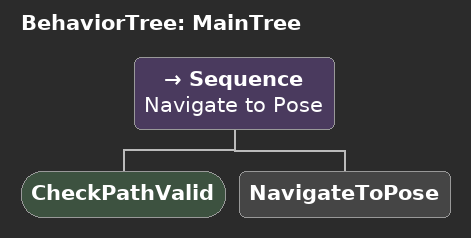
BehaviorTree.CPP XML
<root main_tree_to_execute="MainTree">
  <BehaviorTree ID="MainTree">
    <Sequence name="Navigate to Pose">
      <!-- Checks if the path to the goal is valid -->
      <CheckPathValid />

      <!-- Main action to navigate to the specified pose -->
      <NavigateToPose />
    </Sequence>
  </BehaviorTree>
</root>
